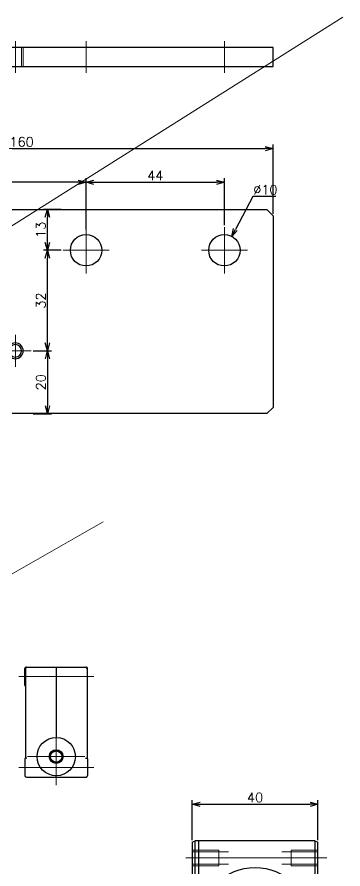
# Model space of a CAD drawing. Header units: millimetres. Extents: x -16130 to 36813, y -8099 to 27484.
# Drawn here: x 7656 to 7759.7, y -5122.4 to -4851.3 of the extents above; entities that cross this region are included whole.
import ezdxf

# ---------------------------------------------------------------- set-up
doc = ezdxf.new("R2010")
doc.units = ezdxf.units.MM
doc.header["$LTSCALE"] = 6
doc.header["$PDMODE"] = 99
doc.header["$PDSIZE"] = 1
doc.linetypes.add('CENTER2', pattern=[28.575, 19.05, -3.175, 3.175, -3.175])
doc.linetypes.add('HIDDEN', pattern=[9.525, 6.35, -3.175])
for name, color, linetype, lineweight in [('01_NORMAL', 7, 'Continuous', 25), ('04_HIDDEN', 2, 'HIDDEN', 13), ('05_CENTER', 4, 'CENTER2', 13), ('08_DIM', 3, 'Continuous', 13)]:
    doc.layers.add(name, color=color, linetype=linetype, lineweight=lineweight)
doc.styles.add('KSS_TXT', font='txt.shx', dxfattribs={"bigfont": 'extfont2.shx'})
doc.dimstyles.new('KSS_DIM', dxfattribs={"dimtxt": 3, "dimasz": 2.5, "dimexe": 1.25, "dimexo": 0.625, "dimtad": 1, "dimdsep": 46, "dimtxsty": 'KSS_TXT', "dimblk": 'OPEN30', "dimcen": 0, "dimazin": 2, "dimtfac": 0.75, "dimtmove": 0, "dimatfit": 3, "dimldrblk": 'OPEN30', "dimfxl": 1, "dimtolj": 1, "dimarcsym": 0})
doc.dimstyles.new('KSS_DIM$3', dxfattribs={"dimtxt": 3, "dimasz": 2.5, "dimexe": 1.25, "dimexo": 0.625, "dimtad": 1, "dimtih": 1, "dimtoh": 1, "dimdsep": 46, "dimtxsty": 'KSS_TXT', "dimblk": 'OPEN30', "dimcen": 0, "dimazin": 2, "dimtfac": 0.75, "dimtofl": 0, "dimtmove": 0, "dimatfit": 3, "dimldrblk": 'OPEN30', "dimfxl": 1, "dimtolj": 1, "dimarcsym": 0})

# ---------------------------------------------------------------- blocks, each defined once
blk = doc.blocks.new('_Open30')
at = {"color": 0, "linetype": 'ByBlock', "lineweight": -2}
for p, q in [((-1, 0.27), (0, 0)), ((0, 0), (-1, -0.27)), ((0, 0), (-1, 0))]:
    blk.add_line(p, q, dxfattribs=at)
blk = doc.blocks.new('*D2962')
at = {"layer": '08_DIM', "color": 0, "lineweight": -2, "transparency": 16777216}
for p, q in [((7711.69, -5113.32), (7711.69, -5100.59)), ((7714.19, -5101.84), (7749.19, -5101.84)), ((7751.69, -5113.32), (7751.69, -5100.59))]:
    blk.add_line(p, q, dxfattribs=at)
at = {"layer": 'Defpoints', "color": 0, "transparency": 16777216}
for p in [(7751.69, -5101.84), (7711.69, -5113.94), (7751.69, -5113.94)]:
    blk.add_point(p, dxfattribs=at)
at = {"layer": '08_DIM', "color": 0, "lineweight": -2, "transparency": 16777216, "xscale": 2.5, "yscale": 2.5, "zscale": 2.5, "rotation": 180}
blk.add_blockref('_Open30', (7711.69, -5101.84), dxfattribs=at)
at = {"layer": '08_DIM', "color": 0, "lineweight": -2, "transparency": 16777216, "xscale": 2.5, "yscale": 2.5, "zscale": 2.5}
blk.add_blockref('_Open30', (7751.69, -5101.84), dxfattribs=at)
at = {"layer": '08_DIM', "color": 0, "transparency": 16777216, "insert": (7731.69, -5099.72), "char_height": 3, "attachment_point": 5, "style": 'KSS_TXT'}
blk.add_mtext('\\A1;40', dxfattribs=at)
blk = doc.blocks.new('FT-S1c_1_1')
at = {"color": 0}
for p, q in [((0, 5), (1, 5.5)), ((0, 5), (1, 5.5)), ((39, 5.5), (1, 5.5)), ((1, -45.5), (1, 5.5)), ((39, 5.5), (1, 5.5)), ((1, -45.5), (1, 5.5)), ((2, 5.5), (2, -45.5)), ((2, 5.5), (2, -45.5)), ((39, 5.5), (40, 5)), ((39, 5.5), (39, -45.5)), ((39, 5.5), (40, 5)), ((39, 5.5), (39, -45.5)), ((0, 5), (0, -45)), ((0, 5), (0, -45)), ((40, -45), (40, 5)), ((40, -45), (40, 5)), ((0, -45), (1, -45.5)), ((0, -45), (1, -45.5)), ((1, -45.5), (39, -45.5)), ((1, -45.5), (39, -45.5)), ((39, -45.5), (40, -45)), ((39, -45.5), (40, -45))]:
    blk.add_line(p, q, dxfattribs=at)
for radius in [17, 17, 13, 13, 8.05, 8.05, 7.55, 7.55, 7.05, 7.05, 7, 7, 6.5, 6.5]:
    blk.add_circle((20, -20), radius, dxfattribs=at)
at = {"layer": '04_HIDDEN', "color": 0}
for p, q in [((0, 2.5), (8.5, 2.5)), ((0, 2), (11.5, 2)), ((8.5, 2.5), (8.5, -2.5)), ((40, 2), (28.5, 2)), ((31.5, 2.5), (31.5, -2.5)), ((40, 2.5), (31.5, 2.5)), ((0, -2), (11.5, -2)), ((0, -2.5), (8.5, -2.5)), ((40, -2), (28.5, -2)), ((40, -2.5), (31.5, -2.5)), ((0, -37.5), (8.5, -37.5)), ((8.5, -42.5), (8.5, -37.5)), ((40, -37.5), (31.5, -37.5)), ((31.5, -42.5), (31.5, -37.5)), ((0, -38), (11.5, -38)), ((40, -38), (28.5, -38)), ((0, -42), (11.5, -42)), ((0, -42.5), (8.5, -42.5)), ((40, -42), (28.5, -42)), ((40, -42.5), (31.5, -42.5))]:
    blk.add_line(p, q, dxfattribs=at)
at = {"layer": '05_CENTER', "color": 0}
for p, q in [((-2.05, 0), (42.44, 0)), ((42.81, 0), (33.68, 0)), ((42.71, 0), (33.78, 0)), ((20, -8.95), (20, -31.05)), ((43, -20), (-3, -20)), ((-2.05, -40), (42.44, -40)), ((42.81, -40), (33.68, -40)), ((42.71, -40), (33.78, -40))]:
    blk.add_line(p, q, dxfattribs=at)
blk = doc.blocks.new('FT-H30d_1_1')
at = {"color": 0}
for p, q in [((-19.5, 3), (-0.5, 3)), ((-19.5, 3), (-0.5, 3)), ((-10, 3), (-10, -19.4)), ((-10, 3), (-10, -19.4)), ((-20, -2.8), (-20, 2.51)), ((-20, -2.8), (-20, 2.51)), ((-19.8, 2.5), (-19.8, -3)), ((-19.8, 2.5), (-19.8, -3)), ((-0.2, 2.5), (-0.2, -3)), ((-0.2, 2.5), (-0.2, -3)), ((0, -2.8), (0, 2.51)), ((0, -2.8), (0, 2.51)), ((-19.8, -3), (-19.8, -26)), ((-19.8, -3), (-19.8, -26)), ((-0.2, -3), (-0.2, -26)), ((-0.2, -3), (-0.2, -26)), ((-20, -26.2), (-20, -31.51)), ((-20, -26.2), (-20, -31.51)), ((-19.3, -26), (-19.8, -26)), ((-19.3, -26), (-19.8, -26)), ((-12, -25.55), (-11.8, -25.55)), ((-12, -25.55), (-11.8, -25.55)), ((-8.2, -25.55), (-8, -25.55)), ((-8.2, -25.55), (-8, -25.55)), ((-0.7, -26), (-0.2, -26)), ((-0.7, -26), (-0.2, -26)), ((0, -26.2), (0, -31.51)), ((0, -26.2), (0, -31.51)), ((-19.5, -32), (-0.5, -32)), ((-19.5, -32), (-0.5, -32)), ((-10, -32), (-10, -31.6)), ((-10, -32), (-10, -31.6))]:
    blk.add_line(p, q, dxfattribs=at)
for radius in [6.1, 6.1, 2.2, 2.2, 2, 2, 1.8, 1.8]:
    blk.add_circle((-10, -25.5), radius, dxfattribs=at)
for centre, radius, start, end in [((-19.5, 2.5), 0.5, 90, 178.8541), ((-19.5, 2.5), 0.5, 90, 178.8541), ((-19.3, 2.5), 0.5, 90, 180), ((-19.3, 2.5), 0.5, 90, 180), ((-0.7, 2.5), 0.5, 0, 90), ((-0.7, 2.5), 0.5, 0, 90), ((-0.5, 2.5), 0.5, 1.1459, 90), ((-0.5, 2.5), 0.5, 1.1459, 90), ((-19.8, -2.8), 0.2, 180, 270), ((-19.8, -2.8), 0.2, 180, 270), ((-0.2, -2.8), 0.2, 270, 0), ((-0.2, -2.8), 0.2, 270, 0), ((-19.8, -26.2), 0.2, 90, 180), ((-19.8, -26.2), 0.2, 90, 180), ((-0.2, -26.2), 0.2, 0, 90), ((-0.2, -26.2), 0.2, 0, 90), ((-19.5, -31.5), 0.5, 181.1459, 270), ((-19.5, -31.5), 0.5, 181.1459, 270), ((-0.5, -31.5), 0.5, 270, 358.8541), ((-0.5, -31.5), 0.5, 270, 358.8541)]:
    blk.add_arc(centre, radius, start, end, dxfattribs=at)
at = {"layer": '05_CENTER', "color": 0}
for p, q in [((-21.93, 0), (1.93, 0)), ((-10, -34.6), (-10, -16.4)), ((-19.1, -25.5), (-0.9, -25.5)), ((-21.93, -29), (1.93, -29))]:
    blk.add_line(p, q, dxfattribs=at)
blk = doc.blocks.new('M5tz_1_1_1')
at = {"color": 0}
for radius in [2.5, 2.5, 2]:
    blk.add_circle((0, 0), radius, dxfattribs=at)
blk.add_circle((0, 0), 2)
at = {"layer": '05_CENTER'}
for p, q in [((0, -5.06), (0, 5.06)), ((5.06, 0), (-5.06, 0))]:
    blk.add_line(p, q, dxfattribs=at)
blk = doc.blocks.new('A$C68099B69_1_1')
at = {"color": 0}
blk.add_lwpolyline([(-26, 45), (130, 45), (132, 43), (132, -18), (130, -20), (-26, -20), (-28, -18), (-28, 43)], close=True, dxfattribs=at)
for centre in [(72.5, 32), (116.5, 32)]:
    blk.add_circle(centre, 5, dxfattribs=at)
at = {"layer": '05_CENTER'}
for p, q in [((72.5, 39.34), (72.5, 24.66)), ((116.5, 39.34), (116.5, 24.66)), ((79.84, 32), (65.16, 32)), ((123.84, 32), (109.16, 32))]:
    blk.add_line(p, q, dxfattribs=at)
at = {"xscale": -1, "rotation": 180}
for p in [(0, 0), (50, 0, 0)]:
    blk.add_blockref('M5tz_1_1_1', p, dxfattribs=at)
blk = doc.blocks.new('A$C68099D32_1_1')
at = {"color": 0}
blk.add_lwpolyline([(-28, -6), (132, -6), (132, 0), (-28, 0)], close=True, dxfattribs=at)
at = {"layer": '04_HIDDEN'}
for p, q in [((-2.5, 0), (-2.5, -6)), ((-2, 0), (-2, -6)), ((2, 0), (2, -6)), ((2.5, 0), (2.5, -6)), ((47.5, 0), (47.5, -6)), ((48, 0), (48, -6)), ((52, 0), (52, -6)), ((52.5, 0), (52.5, -6))]:
    blk.add_line(p, q, dxfattribs=at)
at = {"layer": '05_CENTER'}
for p, q in [((0, 2.05), (0, -8.05)), ((50, 2.05), (50, -8.05)), ((72.5, 2.05), (72.5, -8.05)), ((116.5, 2.05), (116.5, -8.05))]:
    blk.add_line(p, q, dxfattribs=at)
blk = doc.blocks.new('*D3022')
at = {"layer": '08_DIM', "color": 0, "lineweight": -2, "transparency": 16777216}
for p, q in [((7677.94, -4917.56), (7677.94, -4902.62)), ((7680.44, -4903.87), (7719.44, -4903.87)), ((7721.94, -4917.56), (7721.94, -4902.62))]:
    blk.add_line(p, q, dxfattribs=at)
at = {"layer": 'Defpoints', "color": 0, "transparency": 16777216}
for p in [(7721.94, -4903.87), (7677.94, -4918.19), (7721.94, -4918.19)]:
    blk.add_point(p, dxfattribs=at)
at = {"layer": '08_DIM', "color": 0, "lineweight": -2, "transparency": 16777216, "xscale": 2.5, "yscale": 2.5, "zscale": 2.5, "rotation": 180}
blk.add_blockref('_Open30', (7677.94, -4903.87), dxfattribs=at)
at = {"layer": '08_DIM', "color": 0, "lineweight": -2, "transparency": 16777216, "xscale": 2.5, "yscale": 2.5, "zscale": 2.5}
blk.add_blockref('_Open30', (7721.94, -4903.87), dxfattribs=at)
at = {"layer": '08_DIM', "color": 0, "transparency": 16777216, "insert": (7699.94, -4901.75), "char_height": 3, "attachment_point": 5, "style": 'KSS_TXT'}
blk.add_mtext('\\A1;44', dxfattribs=at)
blk = doc.blocks.new('*D3023')
at = {"layer": '08_DIM', "color": 0, "lineweight": -2, "transparency": 16777216}
for p, q in [((7577.44, -4913.9), (7577.44, -4902.62)), ((7675.44, -4903.87), (7579.94, -4903.87)), ((7677.94, -4918.94), (7677.94, -4902.62))]:
    blk.add_line(p, q, dxfattribs=at)
at = {"layer": 'Defpoints', "color": 0, "transparency": 16777216}
for p in [(7577.44, -4903.87), (7577.44, -4914.53), (7677.94, -4919.57)]:
    blk.add_point(p, dxfattribs=at)
at = {"layer": '08_DIM', "color": 0, "lineweight": -2, "transparency": 16777216, "xscale": 2.5, "yscale": 2.5, "zscale": 2.5, "rotation": 180}
blk.add_blockref('_Open30', (7577.44, -4903.87), dxfattribs=at)
at = {"layer": '08_DIM', "color": 0, "lineweight": -2, "transparency": 16777216, "xscale": 2.5, "yscale": 2.5, "zscale": 2.5}
blk.add_blockref('_Open30', (7677.94, -4903.87), dxfattribs=at)
at = {"layer": '08_DIM', "color": 0, "transparency": 16777216, "insert": (7627.69, -4901.74), "char_height": 3, "attachment_point": 5, "style": 'KSS_TXT'}
blk.add_mtext('\\A1;100.5', dxfattribs=at)
blk = doc.blocks.new('*D3024')
at = {"layer": '08_DIM', "color": 0, "lineweight": -2, "transparency": 16777216}
for p, q in [((7577.44, -4913.9), (7577.44, -4891.91)), ((7579.94, -4893.16), (7734.94, -4893.16)), ((7737.44, -4913.9), (7737.44, -4891.91))]:
    blk.add_line(p, q, dxfattribs=at)
at = {"layer": 'Defpoints', "color": 0, "transparency": 16777216}
for p in [(7737.44, -4893.16), (7577.44, -4914.53), (7737.44, -4914.53)]:
    blk.add_point(p, dxfattribs=at)
at = {"layer": '08_DIM', "color": 0, "lineweight": -2, "transparency": 16777216, "xscale": 2.5, "yscale": 2.5, "zscale": 2.5, "rotation": 180}
blk.add_blockref('_Open30', (7577.44, -4893.16), dxfattribs=at)
at = {"layer": '08_DIM', "color": 0, "lineweight": -2, "transparency": 16777216, "xscale": 2.5, "yscale": 2.5, "zscale": 2.5}
blk.add_blockref('_Open30', (7737.44, -4893.16), dxfattribs=at)
at = {"layer": '08_DIM', "color": 0, "transparency": 16777216, "insert": (7657.44, -4891.04), "char_height": 3, "attachment_point": 5, "style": 'KSS_TXT'}
blk.add_mtext('\\A1;160', dxfattribs=at)
blk = doc.blocks.new('*D3025')
at = {"layer": '08_DIM', "color": 0, "lineweight": -2, "transparency": 16777216}
for p, q in [((7661.13, -4957.53), (7666.91, -4957.53)), ((7665.66, -4960.03), (7665.66, -4975.03)), ((7661.13, -4977.53), (7666.91, -4977.53))]:
    blk.add_line(p, q, dxfattribs=at)
at = {"layer": 'Defpoints', "color": 0, "transparency": 16777216}
for p in [(7660.5, -4957.53), (7660.5, -4977.53), (7665.66, -4977.53)]:
    blk.add_point(p, dxfattribs=at)
at = {"layer": '08_DIM', "color": 0, "lineweight": -2, "transparency": 16777216, "xscale": 2.5, "yscale": 2.5, "zscale": 2.5}
for p, rotation in [((7665.66, -4957.53), 90), ((7665.66, -4977.53), 270)]:
    blk.add_blockref('_Open30', p, dxfattribs=dict(at, rotation=rotation))
at = {"layer": '08_DIM', "color": 0, "transparency": 16777216, "insert": (7663.54, -4967.53), "char_height": 3, "attachment_point": 5, "rotation": 90, "style": 'KSS_TXT'}
blk.add_mtext('\\A1;20', dxfattribs=at)
blk = doc.blocks.new('*D3026')
at = {"layer": '08_DIM', "color": 0, "lineweight": -2, "transparency": 16777216}
for p, q in [((7669.98, -4925.53), (7664.39, -4925.53)), ((7665.64, -4955.03), (7665.64, -4928.03)), ((7661.13, -4957.53), (7666.89, -4957.53))]:
    blk.add_line(p, q, dxfattribs=at)
at = {"layer": 'Defpoints', "color": 0, "transparency": 16777216}
for p in [(7665.64, -4925.53), (7670.6, -4925.53), (7660.5, -4957.53)]:
    blk.add_point(p, dxfattribs=at)
at = {"layer": '08_DIM', "color": 0, "lineweight": -2, "transparency": 16777216, "xscale": 2.5, "yscale": 2.5, "zscale": 2.5}
for p, rotation in [((7665.64, -4925.53), 90), ((7665.64, -4957.53), 270)]:
    blk.add_blockref('_Open30', p, dxfattribs=dict(at, rotation=rotation))
at = {"layer": '08_DIM', "color": 0, "transparency": 16777216, "insert": (7663.52, -4941.53), "char_height": 3, "attachment_point": 5, "rotation": 90, "style": 'KSS_TXT'}
blk.add_mtext('\\A1;32', dxfattribs=at)
blk = doc.blocks.new('*D3029')
at = {"layer": '08_DIM', "color": 0, "lineweight": -2, "transparency": 16777216}
for p, q in [((7669.98, -4912.53), (7664.39, -4912.53)), ((7665.64, -4923.03), (7665.64, -4915.03)), ((7669.98, -4925.53), (7664.39, -4925.53))]:
    blk.add_line(p, q, dxfattribs=at)
at = {"layer": 'Defpoints', "color": 0, "transparency": 16777216}
for p in [(7665.64, -4912.53), (7670.6, -4912.53), (7670.6, -4925.53)]:
    blk.add_point(p, dxfattribs=at)
at = {"layer": '08_DIM', "color": 0, "lineweight": -2, "transparency": 16777216, "xscale": 2.5, "yscale": 2.5, "zscale": 2.5}
for p, rotation in [((7665.64, -4912.53), 90), ((7665.64, -4925.53), 270)]:
    blk.add_blockref('_Open30', p, dxfattribs=dict(at, rotation=rotation))
at = {"layer": '08_DIM', "color": 0, "transparency": 16777216, "insert": (7663.52, -4919.03), "char_height": 3, "attachment_point": 5, "rotation": 90, "style": 'KSS_TXT'}
blk.add_mtext('\\A1;13', dxfattribs=at)
blk = doc.blocks.new('*D3030')
at = {"layer": '08_DIM', "color": 0, "lineweight": -2, "transparency": 16777216}
for p, q in [((7731.03, -4908.39), (7725.46, -4918.9)), ((7738.28, -4908.39), (7731.03, -4908.39))]:
    blk.add_line(p, q, dxfattribs=at)
at = {"layer": 'Defpoints', "color": 0, "transparency": 16777216}
for p in [(7724.28, -4921.11), (7719.6, -4929.94)]:
    blk.add_point(p, dxfattribs=at)
at = {"layer": '08_DIM', "color": 0, "lineweight": -2, "transparency": 16777216, "xscale": 2.5, "yscale": 2.5, "zscale": 2.5, "rotation": 242.065935708435}
blk.add_blockref('_Open30', (7724.28, -4921.11), dxfattribs=at)
at = {"layer": '08_DIM', "color": 0, "transparency": 16777216, "insert": (7734.97, -4906.26), "char_height": 3, "attachment_point": 5, "style": 'KSS_TXT'}
blk.add_mtext('\\A1;%%C10', dxfattribs=at)
blk = doc.blocks.new('*D3031')
at = {"layer": '08_DIM', "color": 0, "lineweight": -2, "transparency": 16777216}
for p, q in [((7643.45, -4948.01), (7649.08, -4948.01)), ((7649.08, -4948.01), (7652.66, -4953.37))]:
    blk.add_line(p, q, dxfattribs=at)
at = {"layer": 'Defpoints', "color": 0, "transparency": 16777216}
for p in [(7654.05, -4955.45), (7656.83, -4959.6)]:
    blk.add_point(p, dxfattribs=at)
at = {"layer": '08_DIM', "color": 0, "lineweight": -2, "transparency": 16777216, "xscale": 2.5, "yscale": 2.5, "zscale": 2.5, "rotation": 303.7770901406298}
blk.add_blockref('_Open30', (7654.05, -4955.45), dxfattribs=at)
at = {"layer": '08_DIM', "color": 0, "transparency": 16777216, "insert": (7645.95, -4945.89), "char_height": 3, "attachment_point": 5, "style": 'KSS_TXT'}
blk.add_mtext('\\A1;%%C5', dxfattribs=at)

msp = doc.modelspace()

# ---------------------------------------------------------------- linework, layer by layer
at = {"layer": '08_DIM'}
for p, q in [((7759.65297, -4851.29294), (7525.34066, -4999.17305)), ((7683.37655, -5011.94881), (7499.03286, -5117.28806))]:
    msp.add_line(p, q, dxfattribs=at)

# ---------------------------------------------------------------- block references
msp.add_blockref('A$C68099D32_1_1', (7605.4416, -4861.02126, 0))
at = {"color": 4}
for name, p in [('FT-H30d_1_1', (7678.43313, -5061.1776, 0)), ('FT-S1c_1_1', (7711.69111, -5118.94319, 0))]:
    msp.add_blockref(name, p, dxfattribs=at)
at = {"layer": '01_NORMAL'}
msp.add_blockref('A$C68099B69_1_1', (7605.44161, -4957.5263, 0), dxfattribs=at)

# ---------------------------------------------------------------- dimensions: what is measured, and where the dimension line sits
at = {"layer": '08_DIM'}
for base, p1, p2, picture, middle in [((7737.44161, -4893.16115), (7577.44161, -4914.5263, 0), (7737.44161, -4914.5263, 0), '*D3024', (7657.44161, -4891.03615)), ((7577.44161, -4903.87063), (7677.94161, -4919.5658, 0), (7577.44161, -4914.5263, 0), '*D3023', (7627.69161, -4901.74355)), ((7721.94161, -4903.87063), (7677.94161, -4918.18525, 0), (7721.94161, -4918.18525, 0), '*D3022', (7699.94161, -4901.74563)), ((7751.69111, -5101.8443), (7711.69111, -5113.94319, 0), (7751.69111, -5113.94319, 0), '*D2962', (7731.69111, -5099.7193))]:
    dim = msp.add_linear_dim(base=base, p1=p1, p2=p2, dimstyle='KSS_DIM', dxfattribs=at)
    dim.commit()
    dim.dimension.update_dxf_attribs({"geometry": picture, "text_midpoint": middle})
for p1, p2, picture, middle in [((7719.59933, -4929.94374, 0), (7724.28388, -4921.10887, 0), '*D3030', (7734.96676, -4908.38737)), ((7656.83152, -4959.60432), (7654.0517, -4955.44829), '*D3031', (7645.95403, -4948.01377))]:
    dim = msp.add_diameter_dim_2p(p1=p1, p2=p2, dimstyle='KSS_DIM$3', override={"dimpost": '%%C<>'}, dxfattribs=at)
    dim.commit()
    dim.dimension.update_dxf_attribs({"geometry": picture, "text_midpoint": middle, "dimtype": 163})
for base, p1, p2, picture, middle in [((7665.64015, -4912.5263), (7670.60056, -4925.5263, 0), (7670.60056, -4912.5263, 0), '*D3029', (7663.51515, -4919.0263)), ((7665.64015, -4925.5263), (7660.50136, -4957.5263), (7670.60056, -4925.5263, 0), '*D3026', (7663.51515, -4941.5263)), ((7665.66483, -4977.5263), (7660.50136, -4957.5263), (7660.50136, -4977.5263, 0), '*D3025', (7663.53983, -4967.5263))]:
    dim = msp.add_linear_dim(base=base, p1=p1, p2=p2, angle=90, dimstyle='KSS_DIM', dxfattribs=at)
    dim.commit()
    dim.dimension.update_dxf_attribs({"geometry": picture, "text_midpoint": middle})

doc.saveas('drawing.dxf')
